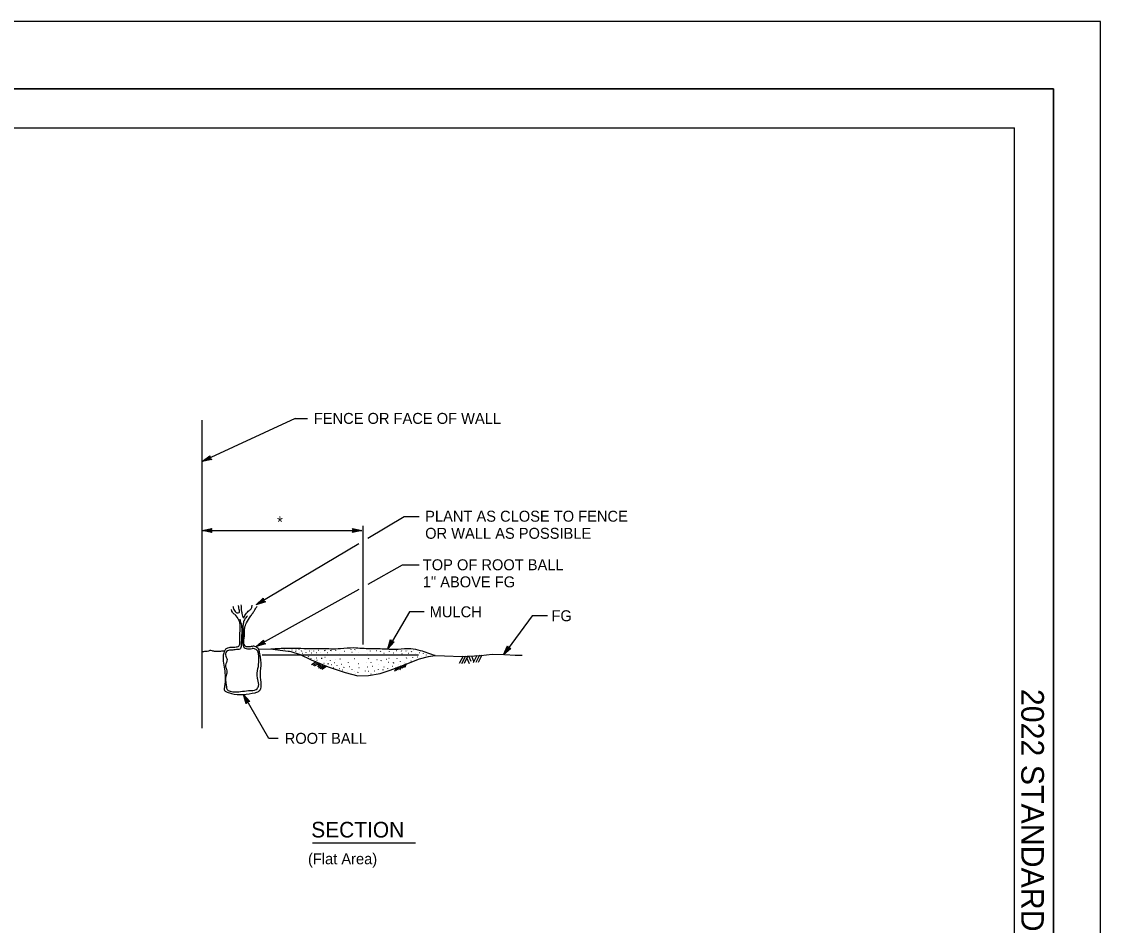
# Model space of a CAD drawing. Extents: x -893 to 867, y -474 to 712.
# Drawn here: x 177 to 867, y 134 to 712 of the extents above; entities that cross this region are included whole.
import ezdxf

# ---------------------------------------------------------------- set-up
doc = ezdxf.new("R2010")
doc.units = 0
for name, color, linetype in [('10 Sheet Format', 7, 'Continuous'), ('56 Stage 3 Anno', 7, 'Continuous'), ('57 Undefined', 7, 'Continuous'), ('59 Sndwall Anno', 7, 'Continuous'), ('60 Nongeo Data', 7, 'Continuous')]:
    doc.layers.add(name, color=color, linetype=linetype)

msp = doc.modelspace()

# ---------------------------------------------------------------- linework, layer by layer
at = {"layer": '10 Sheet Format'}
for p, q in [((-863.46, 668.96), (836.55, 668.96)), ((836.55, 668.96), (836.55, -431.04)), ((-813.45, 643.96), (811.55, 643.96)), ((811.55, -406.04), (811.55, 643.96))]:
    msp.add_line(p, q, dxfattribs=at)
for points in [[(-893.46, -474.04), (866.55, -474.04), (866.55, 711.96), (-893.46, 711.96)], [(-863.46, -431.04), (836.55, -431.04), (836.55, 668.96), (-863.46, 668.96)]]:
    msp.add_lwpolyline(points, close=True, dxfattribs=at)
at = {"layer": '56 Stage 3 Anno'}
for p, q in [((352.02, 458.28), (292.56, 430.71)), ((352.02, 458.28), (359.9, 458.28)), ((292.56, 430.71), (297.45, 434.44)), ((297.45, 434.44), (297.28, 432.9)), ((297.45, 434.44), (297.45, 434.44)), ((298.57, 432.02), (292.56, 430.71)), ((292.56, 430.71), (292.56, 430.71)), ((293.82, 431.3), (297.39, 434.02)), ((298.22, 432.25), (293.82, 431.29)), ((295.07, 431.87), (297.37, 433.63)), ((297.86, 432.48), (295.07, 431.87)), ((296.32, 432.45), (297.31, 433.2)), ((297.56, 432.72), (296.32, 432.45)), ((297.28, 432.9), (298.57, 432.02)), ((298.57, 432.02), (298.57, 432.02)), ((421.52, 395.32), (398.36, 381.53)), ((431.12, 395.32), (421.52, 395.32)), ((292.56, 386.61), (298.56, 387.94)), ((292.56, 386.61), (394.56, 386.61)), ((298.56, 385.27), (292.56, 386.61)), ((292.56, 386.61), (292.56, 386.61)), ((298.35, 385.63), (293.94, 386.61)), ((293.95, 386.61), (298.33, 387.58)), ((295.33, 386.61), (298.15, 387.23)), ((298.11, 385.99), (295.33, 386.61)), ((296.71, 386.61), (297.92, 386.87)), ((297.94, 386.33), (296.71, 386.61)), ((298.56, 387.94), (297.76, 386.61)), ((297.76, 386.61), (298.56, 385.27)), ((298.56, 387.94), (298.56, 387.94)), ((389.36, 386.61), (388.56, 387.95)), ((388.56, 387.95), (388.56, 387.95)), ((388.56, 387.95), (394.56, 386.61)), ((394.56, 386.61), (388.56, 385.28)), ((388.56, 385.28), (389.36, 386.61)), ((388.78, 387.59), (393.18, 386.61)), ((393.17, 386.61), (388.8, 385.64)), ((391.8, 386.61), (388.97, 385.99)), ((389.01, 387.23), (391.8, 386.61)), ((389.19, 386.89), (390.42, 386.61)), ((390.42, 386.61), (389.21, 386.35)), ((394.56, 386.61), (394.56, 386.61)), ((395.46, 361.86), (395.46, 389.55)), ((298.56, 385.27), (298.56, 385.27)), ((388.56, 385.28), (388.56, 385.28)), ((392.71, 378.16), (327.08, 339.09)), ((395.46, 313.65), (395.46, 361.86)), ((420.41, 364.41), (398.41, 352.15)), ((431.12, 364.41), (420.41, 364.41)), ((392.57, 348.9), (327.08, 312.42)), ((327.08, 339.09), (331.56, 343.3)), ((332.92, 341), (327.08, 339.09)), ((327.08, 339.09), (327.08, 339.09)), ((328.27, 339.8), (331.54, 342.87)), ((332.55, 341.2), (328.27, 339.79)), ((329.46, 340.5), (331.56, 342.48)), ((332.17, 341.39), (329.46, 340.5)), ((330.64, 341.2), (331.54, 342.05)), ((331.84, 341.6), (330.64, 341.2)), ((331.56, 343.3), (331.55, 341.75)), ((331.55, 341.75), (332.92, 341)), ((331.56, 343.3), (331.56, 343.3)), ((332.92, 341), (332.92, 341)), ((424.98, 334.64), (411.05, 311.05)), ((434.27, 334.64), (424.98, 334.64)), ((503.44, 332.11), (485.09, 307.23)), ((513.21, 332.11), (503.44, 332.11)), ((327.08, 312.42), (331.67, 316.5)), ((332.97, 314.17), (327.08, 312.42)), ((327.08, 312.42), (327.08, 312.42)), ((328.29, 313.1), (331.64, 316.08)), ((332.61, 314.38), (328.29, 313.09)), ((329.49, 313.77), (331.66, 315.69)), ((332.23, 314.58), (329.49, 313.77)), ((330.7, 314.44), (331.63, 315.26)), ((331.91, 314.8), (330.7, 314.44)), ((331.67, 316.5), (331.62, 314.95)), ((331.62, 314.95), (332.97, 314.17)), ((331.67, 316.5), (331.67, 316.5)), ((332.97, 314.17), (332.97, 314.17)), ((411.05, 311.05), (412.95, 316.89)), ((415.25, 315.53), (411.05, 311.05)), ((411.05, 311.05), (411.05, 311.05)), ((411.75, 312.25), (413.14, 316.51)), ((414.84, 315.53), (411.75, 312.24)), ((412.45, 313.43), (413.35, 316.18)), ((414.41, 315.51), (412.45, 313.43)), ((412.95, 316.89), (412.95, 316.89)), ((412.95, 316.89), (413.69, 315.53)), ((413.16, 314.62), (413.54, 315.79)), ((414.02, 315.53), (413.16, 314.62)), ((413.69, 315.53), (415.25, 315.53)), ((415.25, 315.53), (415.25, 315.53)), ((485.09, 307.23), (487.58, 312.85)), ((489.73, 311.26), (485.09, 307.23)), ((485.91, 308.35), (487.73, 312.45)), ((489.32, 311.3), (485.91, 308.34)), ((486.73, 309.45), (487.91, 312.1)), ((488.89, 311.33), (486.73, 309.45)), ((487.55, 310.56), (488.06, 311.7)), ((488.5, 311.39), (487.55, 310.56)), ((487.58, 312.85), (487.58, 312.85)), ((487.58, 312.85), (488.18, 311.42)), ((488.18, 311.42), (489.73, 311.26)), ((489.73, 311.26), (489.73, 311.26)), ((485.09, 307.23), (485.09, 307.23)), ((335.11, 253.74), (318.86, 281.76)), ((320.71, 275.9), (318.86, 281.76)), ((318.86, 281.76), (318.86, 281.76)), ((318.86, 281.76), (323.02, 277.24)), ((320.91, 276.26), (319.55, 280.57)), ((319.56, 280.56), (322.59, 277.26)), ((321.1, 276.65), (320.24, 279.37)), ((320.24, 279.37), (322.2, 277.24)), ((321.47, 277.26), (320.71, 275.9)), ((320.71, 275.9), (320.71, 275.9)), ((321.31, 276.97), (320.94, 278.17)), ((320.94, 278.17), (321.77, 277.26)), ((323.02, 277.24), (321.47, 277.26)), ((323.02, 277.24), (323.02, 277.24)), ((340.99, 253.74), (335.11, 253.74))]:
    msp.add_line(p, q, dxfattribs=at)
at = {"layer": '57 Undefined'}
msp.add_line((363.05, 187.01), (428.81, 187.01), dxfattribs=at)
at = {"layer": '59 Sndwall Anno'}
for p, q in [((345.13, 310.72), (345.13, 310.92)), ((352.41, 310.39), (352.54, 310.39)), ((354.48, 310.24), (354.48, 310.44)), ((387.67, 310.56), (387.67, 310.76)), ((389.98, 310.33), (390.18, 310.8)), ((347.93, 309.67), (348.06, 309.67)), ((349.85, 310.23), (349.98, 310.23)), ((352.4, 308.96), (352.4, 309.16)), ((354.81, 308.63), (354.94, 308.63)), ((356.25, 309.18), (356.05, 309.65)), ((356.65, 308.23), (356.78, 308.23)), ((358.49, 310.23), (358.62, 310.23)), ((359.04, 308.72), (359.04, 308.92)), ((360.47, 305.78), (360.67, 306.25)), ((361.12, 309.59), (361.26, 309.59)), ((362.16, 308.31), (362.3, 308.31)), ((362.24, 304.8), (362.24, 305.01)), ((362.32, 309.91), (362.46, 309.91)), ((363.92, 309.44), (363.92, 309.64)), ((364, 304.23), (364.14, 304.23)), ((365.44, 308.63), (365.58, 308.63)), ((365.6, 305.27), (365.74, 305.27)), ((365.84, 303.67), (365.98, 303.67)), ((366.88, 310.07), (367.02, 310.07)), ((367.43, 307.24), (367.43, 307.24)), ((368.24, 308.31), (368.38, 308.31)), ((368.87, 304.66), (369.07, 305.13)), ((371.04, 309.58), (370.84, 310.05)), ((370.88, 305.59), (371.02, 305.59)), ((371.68, 303.43), (371.82, 303.43)), ((372.64, 308.55), (372.77, 308.55)), ((374.48, 303.28), (374.48, 303.49)), ((374.79, 309.77), (374.99, 310.24)), ((377.84, 304.15), (377.97, 304.15)), ((378, 310), (378, 310.2)), ((380.16, 308.15), (380.29, 308.15)), ((380.8, 304.06), (380.6, 304.53)), ((383.52, 309.51), (383.65, 309.51)), ((388.15, 308.79), (388.29, 308.79)), ((389.83, 304.87), (389.97, 304.87)), ((392.15, 308.79), (392.29, 308.79)), ((398.07, 308.07), (398.21, 308.07)), ((398.95, 304.38), (398.75, 304.85)), ((400.07, 309.44), (400.07, 309.64)), ((403.67, 309.91), (403.8, 309.91)), ((404.15, 304.23), (404.28, 304.23)), ((406.38, 309.21), (406.58, 309.68)), ((406.86, 303.22), (407.06, 303.69)), ((408.63, 308.23), (408.76, 308.23)), ((410.15, 304.39), (410.28, 304.39)), ((411.83, 304.95), (411.96, 304.95)), ((412.3, 309.28), (412.3, 309.48)), ((414.87, 308.39), (415, 308.39)), ((416.46, 309.83), (416.6, 309.83)), ((417.1, 304.88), (417.1, 305.09)), ((419.89, 309.45), (420.09, 309.92)), ((420.14, 307.99), (420.28, 307.99)), ((422.78, 309.44), (422.78, 309.64)), ((423.34, 304.78), (423.14, 305.25)), ((423.82, 310.07), (423.96, 310.07)), ((424.38, 308.23), (424.52, 308.23)), ((426.46, 308.78), (426.26, 309.25)), ((427.02, 305.28), (427.02, 305.49)), ((427.66, 310.07), (427.8, 310.07)), ((428.54, 307.99), (428.68, 307.99)), ((429.98, 305.91), (430.11, 305.91)), ((431.18, 308.55), (431.31, 308.55)), ((432.38, 305.99), (432.51, 305.99)), ((433.9, 307.92), (433.9, 308.13)), ((435.82, 306.96), (435.82, 307.17)), ((459.27, 306.26), (456.83, 301.53)), ((460.69, 306.18), (458.24, 301.46)), ((462.34, 306.42), (459.9, 301.69)), ((461.71, 305), (463.13, 301.61)), ((462.73, 306.42), (464.15, 303.03)), ((464.55, 306.5), (465.96, 303.11)), ((468.09, 306.81), (465.65, 302.09)), ((469.75, 306.97), (467.3, 302.24)), ((471.24, 306.89), (468.8, 302.16)), ((365.43, 302.56), (362.28, 300.66)), ((366.26, 302.12), (363.11, 300.23)), ((367.21, 301.69), (364.05, 299.8)), ((366.75, 301.43), (366.32, 299.46)), ((370.08, 300.47), (366.93, 298.58)), ((366.96, 302.08), (366.96, 302.29)), ((367.5, 301.51), (367.07, 299.54)), ((371.03, 300.15), (367.87, 298.26)), ((368.37, 301.31), (367.93, 299.35)), ((372.05, 299.72), (368.9, 297.83)), ((370.24, 301.91), (370.38, 301.91)), ((373.28, 301.02), (373.08, 301.49)), ((375.2, 300.87), (375.33, 300.87)), ((376.48, 299.04), (376.61, 299.04)), ((377.04, 302.31), (377.17, 302.31)), ((378.8, 300.08), (378.8, 300.29)), ((380.08, 298.4), (380.21, 298.4)), ((381.6, 301.11), (381.73, 301.11)), ((382.24, 297.44), (382.37, 297.44)), ((383.11, 298.98), (383.31, 299.45)), ((385.52, 296.72), (385.65, 296.72)), ((385.91, 302.08), (385.91, 302.29)), ((386.72, 299.6), (386.85, 299.6)), ((388.31, 297.52), (388.31, 297.73)), ((389.75, 296.64), (389.89, 296.64)), ((392.39, 301.51), (392.53, 301.51)), ((392.63, 298.96), (392.77, 298.96)), ((396.95, 296.65), (396.95, 296.85)), ((397.67, 301.99), (397.81, 301.99)), ((398.23, 299.44), (398.37, 299.44)), ((398.87, 296.64), (399.01, 296.64)), ((400.47, 302.24), (400.47, 302.45)), ((401.19, 299.83), (401.33, 299.83)), ((402.47, 296.88), (402.6, 296.88)), ((405.11, 297.84), (405.11, 298.05)), ((405.35, 300.95), (405.48, 300.95)), ((408.06, 297.3), (408.26, 297.77)), ((408.63, 299.52), (408.76, 299.52)), ((411.18, 298.32), (411.18, 298.53)), ((411.43, 302.39), (411.56, 302.39)), ((413.91, 299.83), (414.04, 299.83)), ((415.03, 301.66), (414.83, 302.13)), ((416.38, 298.95), (415.44, 296.55)), ((417.33, 299.35), (416.38, 296.94)), ((418.28, 299.74), (417.33, 297.34)), ((417.66, 300.79), (417.8, 300.79)), ((418.04, 298.87), (419.3, 297.65)), ((418.31, 299.62), (419.58, 298.4)), ((419.1, 300.05), (420.36, 298.83)), ((419.18, 302.72), (419.18, 302.93)), ((421.23, 300.84), (420.28, 298.44)), ((422.02, 301.16), (421.07, 298.75)), ((421.74, 302.23), (421.88, 302.23)), ((422.92, 301.51), (421.98, 299.11)), ((425.9, 303.35), (426.04, 303.35)), ((390.23, 295.44), (390.37, 295.44)), ((392.06, 295.86), (392.26, 296.33)), ((400.31, 295.04), (400.45, 295.04))]:
    msp.add_line(p, q, dxfattribs=at)
msp.add_spline([(306.54, 309.55), (305.31, 309.4), (303.07, 309.35), (300.97, 309.26), (298.82, 309.67), (297.31, 309.86), (295.61, 309.31), (294.47, 309.31), (293.33, 309.03), (292.5, 308.94)], degree=3, dxfattribs=at)
at = {"layer": '60 Nongeo Data'}
for p, q in [((292.56, 260.19), (292.56, 457.17)), ((330.78, 307.23), (430.74, 307.23))]:
    msp.add_line(p, q, dxfattribs=at)
msp.add_lwpolyline([(328.75, 310.7), (335.92, 311.06), (342.44, 310.16), (349.16, 309.27), (355.02, 307.44), (362.19, 303.85), (373.01, 299.38), (383.78, 295.93), (391.9, 293.69), (398.78, 293.92), (406.2, 295.24), (412.58, 297.29), (421.11, 300.62), (431.3, 304.56), (437.12, 305.99), (441.24, 306.7), (447.46, 306.47), (458.59, 306.08), (470.48, 306.76), (477.8, 307.57), (485.88, 307.28), (492.6, 306.9), (496.91, 306.83)], dxfattribs=at)
for points in [[(312.05, 338.28), (312.77, 336.2), (313.52, 334.88), (315.1, 333.91), (316.03, 334.12), (316.43, 334.77), (316.18, 336.1), (315.82, 337.82), (315.64, 338.75)], [(317.22, 339), (317.36, 337.57), (317.43, 335.7), (317.64, 334.88)], [(322.51, 335.44), (323.17, 335.99), (324.21, 337.32), (324.32, 338.07), (324.35, 338.89)], [(323.5, 331.97), (324.32, 333.05), (325.72, 335.09), (327.55, 338.07)], [(313.38, 332.88), (315.72, 329.52), (316.41, 321.25), (316.34, 314.85), (315.98, 312.79), (314.23, 312.02), (310.96, 311.77), (308.15, 311.21), (306.29, 308.22), (306.67, 298.1), (306.84, 286.99), (306.83, 284.36), (308.53, 283.22), (311.14, 282.38), (326.29, 282.9), (328.5, 283.67), (329.91, 285.37), (329.92, 291.05), (329.81, 305.56), (329.16, 308.46), (328.47, 310.94), (326.21, 312.49), (323.76, 312.45), (321.25, 312.2), (319.69, 313.03), (319.2, 316.44), (319.57, 321.81), (319.67, 324.29), (320.78, 327.49), (323.5, 331.97)], [(313.38, 332.88), (311.82, 334.33), (311.28, 336.04)], [(317.64, 334.88), (318.29, 331.89), (318.74, 331.06), (320.25, 332.96), (322.51, 335.44)], [(321.5, 332.03), (319.44, 329.4), (318.73, 326.88), (318.51, 319.34), (318.25, 315.41), (318.84, 312.21)], [(316.53, 329.93), (317.52, 326.05), (317.76, 321.04), (317.49, 314.95), (317.39, 312.42), (317.08, 311.18), (314.37, 310.52), (311.21, 310.06), (308.7, 309.76), (307.34, 307.03), (308.44, 304.19), (307.38, 300.42), (308.27, 296.96), (307.76, 294.01), (307.79, 287.82), (308, 287.01)], [(313.23, 283.48), (316.91, 283.66), (322.13, 284.26), (327.1, 285.07), (328.46, 287.13), (328.07, 291.37), (327.67, 294.11), (328.39, 299.68), (328.7, 305.21), (327.76, 309.75), (325.86, 311.05), (324.36, 311.11)], [(318.84, 312.21), (319.3, 311.77), (320.52, 311.2), (322.31, 310.95), (324.36, 311.11)], [(336.59, 310.96), (341.86, 311.26), (346.62, 311.4), (353.59, 311.32), (369.04, 311.17), (380.88, 311.19), (389.51, 311.73), (394.47, 311.4), (406.16, 311.1), (417.74, 310.76), (425.77, 311.2), (431.88, 309.99), (436.59, 308.32), (441.39, 306.85)], [(308, 287.01), (308.53, 284.9), (309.18, 284.36), (310.33, 283.83), (312.01, 283.54), (313.23, 283.48)]]:
    msp.add_spline(points, degree=3, dxfattribs=at)

# ---------------------------------------------------------------- texts
at = {"layer": '10 Sheet Format'}
msp.add_text('2022 STANDARD PLAN H2', height=14.5, rotation=270, dxfattribs=at).set_placement((815.95, 285.37))
at = {"layer": '57 Undefined'}
for s, height, p in [('FENCE OR FACE OF WALL', 7, (363.85, 454.78)), ('*', 7, (340.37, 388.58)), ('PLANT AS CLOSE TO FENCE', 7, (435.01, 392.24)), ('OR WALL AS POSSIBLE', 7, (435.01, 381.31)), ('TOP OF ROOT BALL', 7, (433.49, 361.21)), ('1" ABOVE FG', 7, (433.49, 350.28)), ('MULCH', 7, (437.91, 331.14)), ('FG', 7, (515.74, 328.61)), ('ROOT BALL', 7, (345.24, 250.24)), ('SECTION', 10, (362.18, 190.36)), ('(Flat Area)', 7, (360.12, 173.23))]:
    msp.add_text(s, height=height, dxfattribs=at).set_placement(p)

doc.saveas('drawing.dxf')
